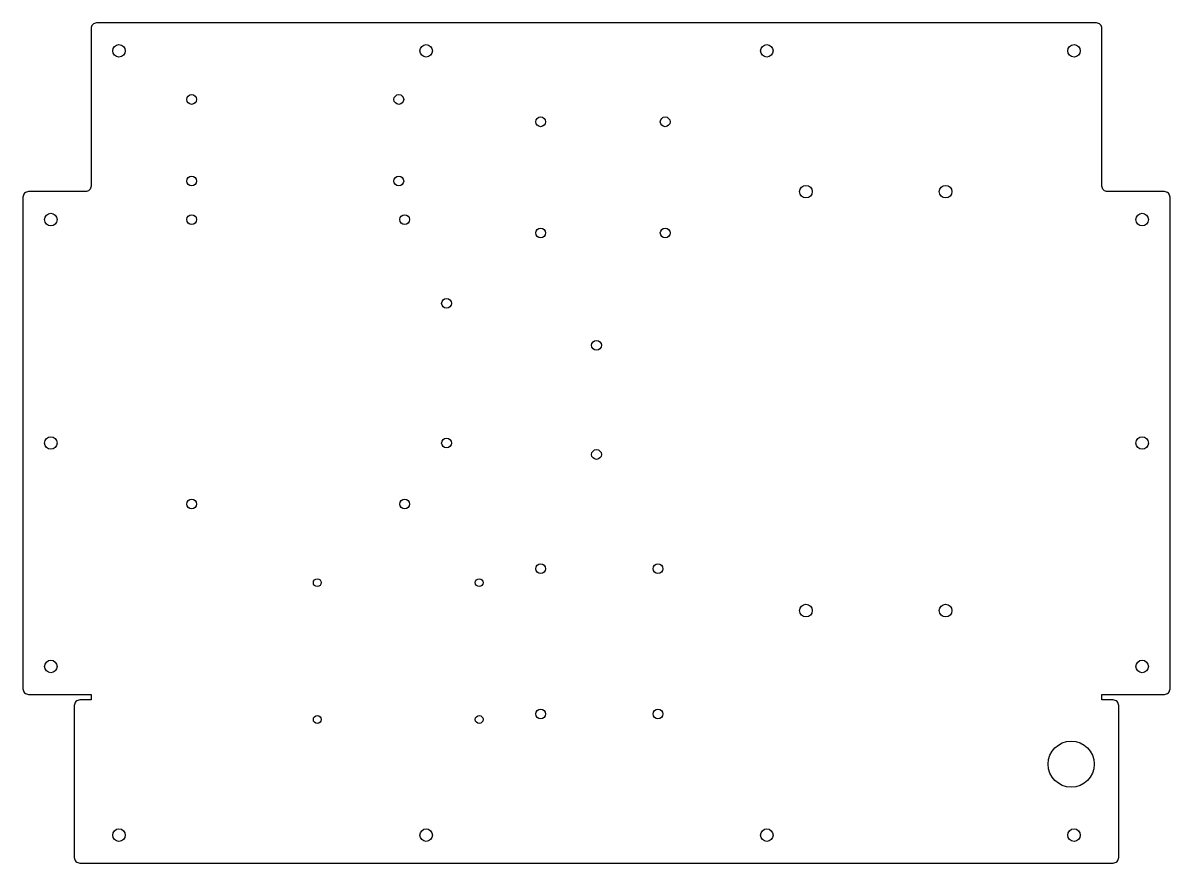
# Model space of a CAD drawing. Header units: millimetres. Extents: x -20 to 390, y 0 to 301.
import ezdxf

# ---------------------------------------------------------------- set-up
doc = ezdxf.new("R2010")
doc.units = ezdxf.units.MM

msp = doc.modelspace()

# ---------------------------------------------------------------- linework, layer by layer
msp.add_lwpolyline([(-2, 2, 0.414214), (0, 0), (370, 0, 0.414214), (372, 2), (372, 56.39, 0.414214), (370, 58.39), (366, 58.39), (366, 60.39), (388.39, 60.39, 0.414214), (390.39, 62.39), (390.39, 238.39, 0.414214), (388.39, 240.39), (368, 240.39, -0.414214), (366, 242.39), (366, 298.79, 0.414214), (364, 300.79), (6, 300.79, 0.414214), (4, 298.79), (4, 242.39, -0.414214), (2, 240.39), (-18.39, 240.39, 0.414214), (-20.39, 238.39), (-20.39, 62.39, 0.414214), (-18.39, 60.39), (4, 60.39), (4, 58.39), (0, 58.39, 0.414214), (-2, 56.39)], format="xyb", close=True)
for centre, radius in [((14, 290.79), 2.25), ((124, 290.79), 2.25), ((246, 290.79), 2.25), ((356, 290.79), 2.25), ((40, 273.39), 1.75), ((114.2, 273.39), 1.75), ((165, 265.39), 1.75), ((209.6, 265.39), 1.75), ((40, 244.19), 1.75), ((114.2, 244.19), 1.75), ((260, 240.39), 2.25), ((310, 240.39), 2.25), ((-10.39, 230.39), 2.25), ((40, 230.39), 1.75), ((116.3, 230.39), 1.75), ((380.39, 230.39), 2.25), ((165, 225.59), 1.75), ((209.6, 225.59), 1.75), ((131.3, 200.39), 1.75), ((185, 185.39), 1.75), ((-10.39, 150.39), 2.25), ((131.3, 150.39), 1.75), ((380.39, 150.39), 2.25), ((185, 146.29), 1.75), ((40, 128.54), 1.75), ((116.3, 128.54), 1.75), ((165, 105.39), 1.75), ((207, 105.39), 1.75), ((85, 100.39), 1.4), ((143, 100.39), 1.4), ((260, 90.39), 2.25), ((310, 90.39), 2.25), ((-10.39, 70.39), 2.25), ((380.39, 70.39), 2.25), ((165, 53.39), 1.75), ((207, 53.39), 1.75), ((85, 51.39), 1.4), ((143, 51.39), 1.4), ((355, 35.39), 8.25), ((14, 10), 2.25), ((124, 10), 2.25), ((246, 10), 2.25), ((356, 10), 2.25)]:
    msp.add_circle(centre, radius)

doc.saveas('drawing.dxf')
